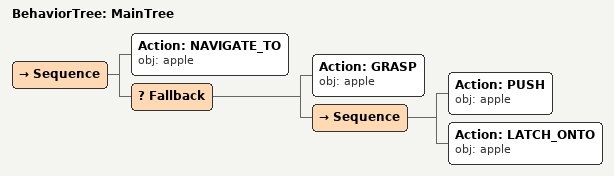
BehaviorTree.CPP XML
<root main_tree_to_execute="MainTree">
  <BehaviorTree ID="MainTree">
    <Sequence>
      <!-- Navigate to apple -->
      <Action ID="NAVIGATE_TO" obj="apple" />
      <!-- Fallback: if GRASP apple fails, try PUSH, FLIP to reposition -->
      <Fallback>
        <!-- Grasp apple -->
        <Action ID="GRASP" obj="apple" />
        <Sequence>
          <!-- Push apple forward toward front edge of table -->
          <Action ID="PUSH" obj="apple" />
          <!-- Grasp apple -->
          <Action ID="LATCH_ONTO" obj="apple" />
        </Sequence>
      </Fallback>
    </Sequence>
  </BehaviorTree>
</root>
